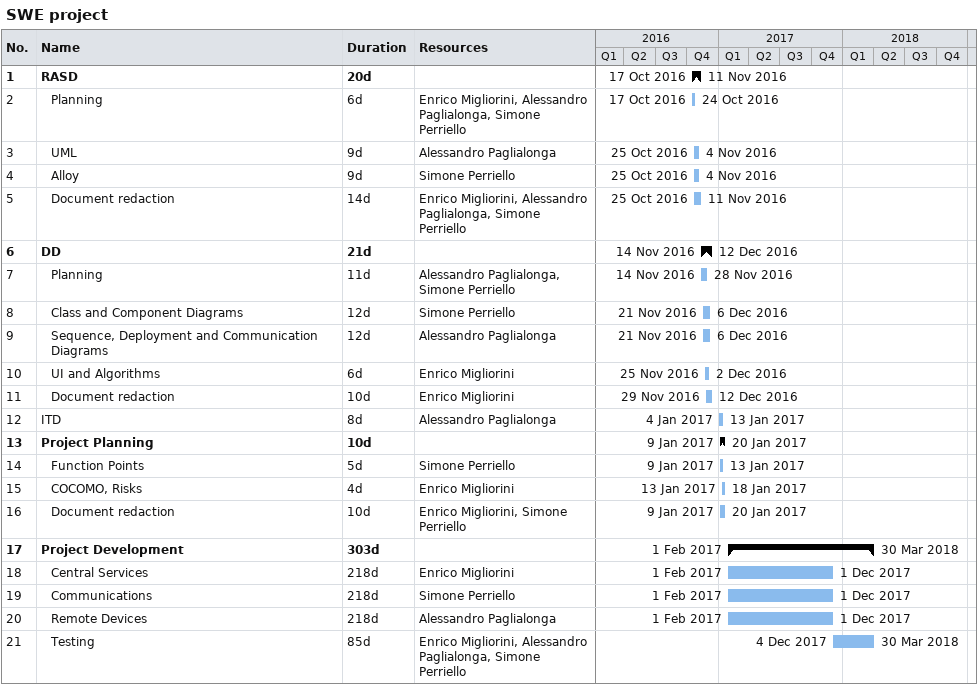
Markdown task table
SWE project

| ID | Level | Task | Duration | Start | Finish | Resources |
|---|---|---|---|---|---|---|
| 1 | 1 | **RASD** | 20d | 2016-10-17 | 2016-11-11 |  |
| 2 | 2 | Planning | 6d | 2016-10-17 | 2016-10-24 | Enrico Migliorini, Alessandro Paglialonga, Simone Perriello |
| 3 | 2 | UML | 9d | 2016-10-25 | 2016-11-04 | Alessandro Paglialonga |
| 4 | 2 | Alloy | 9d | 2016-10-25 | 2016-11-04 | Simone Perriello |
| 5 | 2 | Document redaction | 14d | 2016-10-25 | 2016-11-11 | Enrico Migliorini, Alessandro Paglialonga, Simone Perriello |
| 6 | 1 | **DD** | 21d | 2016-11-14 | 2016-12-12 |  |
| 7 | 2 | Planning | 11d | 2016-11-14 | 2016-11-28 | Alessandro Paglialonga, Simone Perriello |
| 8 | 2 | Class and Component Diagrams | 12d | 2016-11-21 | 2016-12-06 | Simone Perriello |
| 9 | 2 | Sequence, Deployment and Communication Diagrams | 12d | 2016-11-21 | 2016-12-06 | Alessandro Paglialonga |
| 10 | 2 | UI and Algorithms | 6d | 2016-11-25 | 2016-12-02 | Enrico Migliorini |
| 11 | 2 | Document redaction | 10d | 2016-11-29 | 2016-12-12 | Enrico Migliorini |
| 12 | 1 | ITD | 8d | 2017-01-04 | 2017-01-13 | Alessandro Paglialonga |
| 13 | 1 | **Project Planning** | 10d | 2017-01-09 | 2017-01-20 |  |
| 14 | 2 | Function Points | 5d | 2017-01-09 | 2017-01-13 | Simone Perriello |
| 15 | 2 | COCOMO, Risks | 4d | 2017-01-13 | 2017-01-18 | Enrico Migliorini |
| 16 | 2 | Document redaction | 10d | 2017-01-09 | 2017-01-20 | Enrico Migliorini, Simone Perriello |
| 17 | 1 | **Project Development** | 303d | 2017-02-01 | 2018-03-30 |  |
| 18 | 2 | Central Services | 218d | 2017-02-01 | 2017-12-01 | Enrico Migliorini |
| 19 | 2 | Communications | 218d | 2017-02-01 | 2017-12-01 | Simone Perriello |
| 20 | 2 | Remote Devices | 218d | 2017-02-01 | 2017-12-01 | Alessandro Paglialonga |
| 21 | 2 | Testing | 85d | 2017-12-04 | 2018-03-30 | Enrico Migliorini, Alessandro Paglialonga, Simone Perriello |
